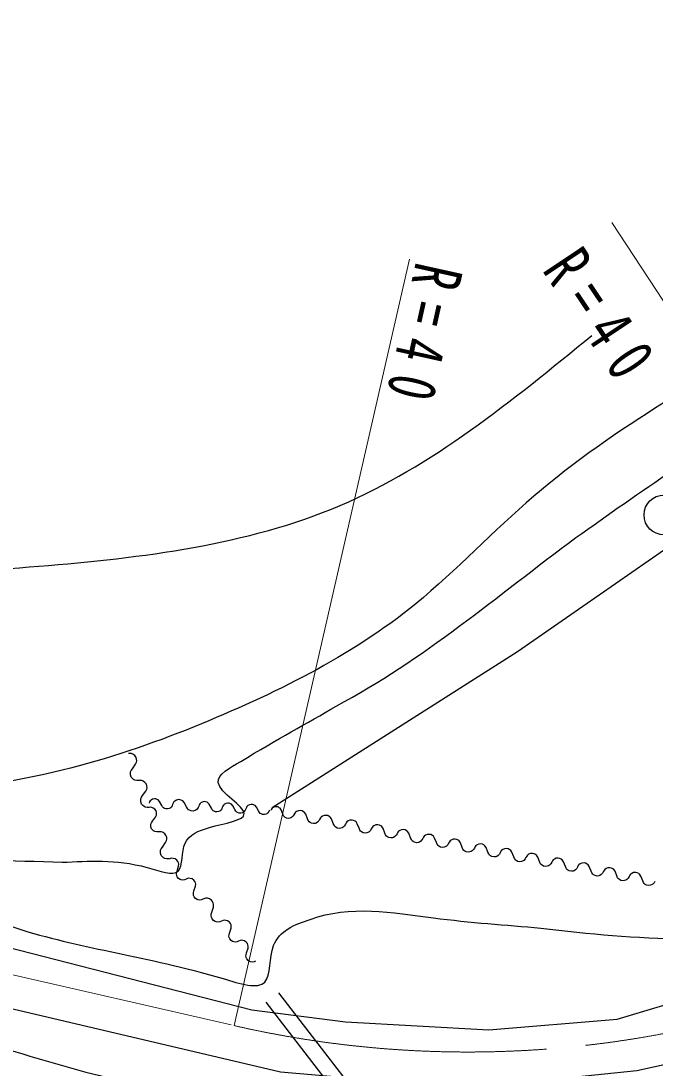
# Model space of a CAD drawing. Units: millimetres, scale not verified. Extents: x 40000 to 680000, y 20000 to 380000.
# Drawn here: x 387058 to 411245, y 285962 to 325908 of the extents above; entities that cross this region are included whole.
import ezdxf

# ---------------------------------------------------------------- set-up
doc = ezdxf.new("R2010")
doc.units = ezdxf.units.MM
doc.header["$LTSCALE"] = 1000
doc.linetypes.add('CHAIN', pattern=[18.5, 12, -1.5, 3.5, -1.5])
for name, color, linetype, lineweight in [('M-BGD', 7, 'Continuous', 25), ('M-BMK', 2, 'CHAIN', 13), ('M-STR-HTXT', 7, 'Continuous', 13)]:
    doc.layers.add(name, color=color, linetype=linetype, lineweight=lineweight)
doc.styles.add('ＭＳ ゴシック', font='')
doc.styles.get('ＭＳ ゴシック').set_extended_font_data('MS Gothic')

msp = doc.modelspace()

# ---------------------------------------------------------------- linework, layer by layer
at = {"layer": 'M-BGD'}
for p, q in [((400042, 284752), (396894, 288837)), ((399567, 284386), (396418, 288470))]:
    msp.add_line(p, q, dxfattribs=at)
for points in [[(396638, 295896), (405998, 301853), (421570, 312660), (430250, 319808), (434818, 323986)], [(374224, 293034), (378922, 292268), (383723, 291298), (395861, 288182), (399436, 287723), (404901, 287416), (409804, 287825), (416085, 289714), (423525, 293392), (430675, 298090), (436497, 302594), (438591, 304841), (442932, 311225), (446156, 316935)], [(448855, 315257), (445486, 309642), (440481, 302390), (434301, 297553), (426487, 292088), (420512, 288820), (415864, 287032), (410553, 285858), (406110, 285398), (401092, 285449), (396955, 285806), (383064, 289075), (377497, 290403), (374075, 290863), (362622, 292037), (359864, 292139), (350110, 292854), (346432, 292293), (341938, 290965), (341734, 288769), (342245, 285194)], [(391550, 296934), (391481, 296931), (391404, 296949), (391347, 296974), (391310, 297007), (391266, 297061), (391235, 297143), (391232, 297213), (391237, 297261), (391262, 297318), (391308, 297383), (391433, 297549), (391471, 297634), (391475, 297683), (391472, 297752), (391449, 297814), (391397, 297888), (391332, 297934), (391275, 297960), (391226, 297964), (391157, 297961)], [(391944, 295907), (391875, 295904), (391797, 295921), (391740, 295947), (391704, 295980), (391660, 296034), (391629, 296116), (391625, 296185), (391630, 296234), (391656, 296291), (391701, 296356), (391826, 296522), (391864, 296607), (391869, 296656), (391866, 296725), (391843, 296787), (391790, 296861), (391726, 296907), (391669, 296932), (391620, 296937), (391550, 296934)], [(392843, 296014), (392821, 295962), (392782, 295910), (392744, 295876), (392707, 295860), (392652, 295845), (392581, 295849), (392528, 295870), (392493, 295890), (392459, 295928), (392426, 295984), (392345, 296133), (392294, 296190), (392259, 296210), (392206, 296232), (392152, 296235), (392079, 296221), (392023, 296188), (391985, 296154), (391965, 296119), (391944, 296066)], [(393841, 295957), (393817, 295898), (393774, 295840), (393732, 295803), (393691, 295785), (393630, 295768), (393550, 295773), (393491, 295796), (393452, 295819), (393415, 295861), (393378, 295923), (393288, 296089), (393231, 296152), (393192, 296174), (393134, 296198), (393074, 296201), (392993, 296186), (392931, 296150), (392888, 296112), (392866, 296073), (392843, 296014)], [(394739, 295904), (394718, 295852), (394679, 295800), (394641, 295766), (394604, 295750), (394549, 295735), (394477, 295739), (394425, 295760), (394390, 295780), (394356, 295818), (394323, 295874), (394241, 296023), (394191, 296080), (394156, 296101), (394103, 296122), (394049, 296125), (393976, 296111), (393920, 296078), (393882, 296044), (393862, 296009), (393841, 295957)], [(395638, 295852), (395617, 295799), (395578, 295748), (395540, 295714), (395503, 295698), (395448, 295683), (395376, 295687), (395323, 295708), (395288, 295728), (395254, 295766), (395221, 295822), (395140, 295971), (395089, 296028), (395054, 296048), (395001, 296070), (394947, 296073), (394875, 296059), (394819, 296026), (394781, 295992), (394760, 295957), (394739, 295904)], [(396536, 295800), (396515, 295747), (396476, 295696), (396438, 295662), (396401, 295646), (396346, 295631), (396274, 295635), (396222, 295656), (396187, 295676), (396153, 295714), (396120, 295770), (396038, 295919), (395988, 295976), (395953, 295996), (395900, 296017), (395846, 296021), (395773, 296007), (395717, 295974), (395679, 295940), (395659, 295905), (395638, 295852)], [(392302, 294973), (392239, 294971), (392169, 294986), (392117, 295009), (392084, 295040), (392044, 295088), (392015, 295163), (392012, 295226), (392017, 295271), (392040, 295323), (392081, 295381), (392195, 295532), (392230, 295610), (392234, 295654), (392231, 295717), (392210, 295773), (392162, 295841), (392104, 295882), (392052, 295906), (392007, 295910), (391944, 295907)], [(397469, 295628), (397442, 295578), (397396, 295532), (397354, 295503), (397316, 295492), (397259, 295484), (397189, 295497), (397139, 295524), (397107, 295548), (397078, 295590), (397052, 295650), (396990, 295808), (396947, 295871), (396914, 295895), (396865, 295923), (396811, 295932), (396737, 295928), (396678, 295902), (396636, 295873), (396612, 295841), (396584, 295791)], [(398452, 295446), (398422, 295391), (398372, 295339), (398325, 295307), (398282, 295295), (398219, 295286), (398141, 295301), (398085, 295331), (398050, 295358), (398018, 295405), (397989, 295471), (397920, 295646), (397872, 295716), (397836, 295743), (397781, 295774), (397722, 295785), (397639, 295780), (397573, 295751), (397527, 295719), (397500, 295683), (397469, 295628)], [(399436, 295265), (399405, 295209), (399355, 295158), (399308, 295126), (399266, 295113), (399203, 295104), (399124, 295119), (399069, 295149), (399033, 295176), (399001, 295223), (398973, 295289), (398903, 295465), (398855, 295535), (398820, 295562), (398764, 295592), (398705, 295603), (398623, 295598), (398557, 295570), (398510, 295537), (398483, 295502), (398452, 295446)], [(400419, 295083), (400389, 295028), (400338, 294976), (400292, 294944), (400249, 294932), (400186, 294923), (400108, 294937), (400052, 294968), (400016, 294995), (399984, 295041), (399956, 295108), (399887, 295283), (399839, 295353), (399803, 295380), (399748, 295411), (399689, 295421), (399606, 295416), (399540, 295388), (399493, 295356), (399466, 295320), (399436, 295265)], [(401403, 294902), (401372, 294846), (401322, 294794), (401275, 294762), (401232, 294750), (401170, 294741), (401091, 294756), (401036, 294786), (401000, 294813), (400968, 294860), (400939, 294926), (400870, 295102), (400822, 295171), (400786, 295198), (400731, 295229), (400672, 295240), (400590, 295235), (400523, 295206), (400477, 295174), (400450, 295139), (400419, 295083)], [(392696, 293946), (392626, 293943), (392549, 293961), (392492, 293986), (392456, 294019), (392412, 294073), (392380, 294155), (392377, 294225), (392382, 294274), (392407, 294330), (392453, 294395), (392578, 294561), (392616, 294646), (392621, 294695), (392618, 294764), (392594, 294826), (392542, 294900), (392477, 294946), (392421, 294972), (392372, 294976), (392302, 294973)], [(402386, 294720), (402355, 294665), (402305, 294613), (402259, 294581), (402216, 294568), (402153, 294560), (402074, 294574), (402019, 294605), (401983, 294632), (401951, 294678), (401923, 294744), (401853, 294920), (401805, 294990), (401770, 295017), (401714, 295047), (401655, 295058), (401573, 295053), (401507, 295025), (401460, 294993), (401433, 294957), (401403, 294902)], [(403369, 294538), (403339, 294483), (403289, 294431), (403242, 294399), (403199, 294387), (403136, 294378), (403058, 294392), (403002, 294423), (402967, 294450), (402935, 294497), (402906, 294563), (402837, 294738), (402789, 294808), (402753, 294835), (402698, 294866), (402639, 294877), (402556, 294871), (402490, 294843), (402443, 294811), (402417, 294775), (402386, 294720)], [(404353, 294357), (404322, 294301), (404272, 294250), (404225, 294218), (404182, 294205), (404120, 294196), (404041, 294211), (403986, 294241), (403950, 294268), (403918, 294315), (403889, 294381), (403820, 294557), (403772, 294627), (403736, 294654), (403681, 294684), (403622, 294695), (403540, 294690), (403473, 294661), (403427, 294629), (403400, 294594), (403369, 294538)], [(405336, 294175), (405306, 294120), (405255, 294068), (405209, 294036), (405166, 294023), (405103, 294015), (405024, 294029), (404969, 294060), (404933, 294087), (404901, 294133), (404873, 294200), (404804, 294375), (404755, 294445), (404720, 294472), (404664, 294503), (404605, 294513), (404523, 294508), (404457, 294480), (404410, 294448), (404383, 294412), (404353, 294357)], [(406319, 293993), (406289, 293938), (406239, 293886), (406192, 293854), (406149, 293842), (406086, 293833), (406008, 293848), (405952, 293878), (405917, 293905), (405885, 293952), (405856, 294018), (405787, 294193), (405739, 294263), (405703, 294290), (405648, 294321), (405589, 294332), (405506, 294327), (405440, 294298), (405394, 294266), (405367, 294230), (405336, 294175)], [(407303, 293812), (407272, 293756), (407222, 293705), (407175, 293673), (407132, 293660), (407070, 293651), (406991, 293666), (406936, 293697), (406900, 293724), (406868, 293770), (406840, 293836), (406770, 294012), (406722, 294082), (406686, 294109), (406631, 294139), (406572, 294150), (406490, 294145), (406424, 294117), (406377, 294085), (406350, 294049), (406319, 293993)], [(393356, 293167), (393297, 293144), (393226, 293136), (393169, 293140), (393128, 293158), (393074, 293191), (393022, 293252), (392999, 293310), (392988, 293354), (392993, 293410), (393013, 293479), (393070, 293659), (393077, 293744), (393067, 293787), (393043, 293846), (393004, 293892), (392937, 293940), (392868, 293960), (392812, 293964), (392768, 293954), (392709, 293930)], [(408286, 293630), (408256, 293575), (408205, 293523), (408159, 293491), (408116, 293479), (408053, 293470), (407975, 293484), (407919, 293515), (407883, 293542), (407851, 293589), (407823, 293655), (407754, 293830), (407706, 293900), (407670, 293927), (407614, 293958), (407555, 293969), (407473, 293963), (407407, 293935), (407360, 293903), (407333, 293867), (407303, 293812)], [(409270, 293449), (409239, 293393), (409189, 293342), (409142, 293309), (409099, 293297), (409037, 293288), (408958, 293303), (408903, 293333), (408867, 293360), (408835, 293407), (408806, 293473), (408737, 293649), (408689, 293719), (408653, 293745), (408598, 293776), (408539, 293787), (408457, 293782), (408390, 293753), (408344, 293721), (408317, 293686), (408286, 293630)], [(410253, 293267), (410222, 293212), (410172, 293160), (410126, 293128), (410083, 293115), (410020, 293107), (409941, 293121), (409886, 293152), (409850, 293179), (409818, 293225), (409790, 293292), (409720, 293467), (409672, 293537), (409637, 293564), (409581, 293594), (409522, 293605), (409440, 293600), (409374, 293572), (409327, 293540), (409300, 293504), (409270, 293449)], [(411236, 293085), (411206, 293030), (411156, 292978), (411109, 292946), (411066, 292934), (411003, 292925), (410925, 292940), (410869, 292970), (410834, 292997), (410801, 293044), (410773, 293110), (410704, 293285), (410656, 293355), (410620, 293382), (410565, 293413), (410506, 293424), (410423, 293419), (410357, 293390), (410310, 293358), (410283, 293322), (410253, 293267)], [(394002, 292404), (393944, 292381), (393872, 292373), (393816, 292377), (393775, 292395), (393721, 292428), (393669, 292489), (393645, 292547), (393635, 292591), (393639, 292647), (393659, 292717), (393717, 292896), (393724, 292981), (393713, 293024), (393690, 293083), (393651, 293129), (393584, 293177), (393514, 293197), (393458, 293201), (393415, 293191), (393356, 293167)], [(394714, 291565), (394649, 291539), (394570, 291530), (394508, 291535), (394463, 291555), (394404, 291591), (394347, 291658), (394321, 291723), (394309, 291770), (394314, 291832), (394336, 291909), (394399, 292106), (394407, 292199), (394395, 292247), (394369, 292312), (394327, 292362), (394253, 292415), (394177, 292437), (394115, 292442), (394067, 292430), (394002, 292404)], [(395360, 290802), (395301, 290779), (395230, 290771), (395173, 290775), (395132, 290793), (395078, 290826), (395027, 290887), (395003, 290945), (394992, 290989), (394997, 291045), (395017, 291114), (395074, 291294), (395081, 291379), (395071, 291422), (395047, 291481), (395008, 291527), (394941, 291575), (394872, 291595), (394816, 291599), (394772, 291589), (394714, 291565)], [(396007, 290039), (395948, 290016), (395876, 290008), (395820, 290012), (395779, 290030), (395725, 290063), (395673, 290124), (395650, 290182), (395639, 290226), (395644, 290282), (395663, 290352), (395721, 290531), (395728, 290616), (395717, 290659), (395694, 290718), (395655, 290764), (395588, 290812), (395519, 290832), (395462, 290836), (395419, 290826), (395360, 290802)]]:
    msp.add_lwpolyline(points, dxfattribs=at)
msp.add_circle((411587, 307063), 760, dxfattribs=at)
for points, knots in [([(431727, 325908), (430726, 324992), (429725, 324075), (428605, 323337), (427365, 322519), (425979, 321920), (424698, 321152), (423535, 320453), (422459, 319615), (421454, 318702), (420688, 318011), (419970, 317266), (419203, 316583), (416918, 314526), (414191, 313020), (411588, 311352), (409860, 310252), (408166, 309110), (406621, 307776), (405074, 306465), (403686, 304960), (402119, 303671), (399627, 301644), (396674, 300206), (393665, 298979), (392023, 298319), (390357, 297752), (388632, 297323), (386631, 296836), (384564, 296516), (382540, 296661), (380354, 296806), (378217, 297439), (376117, 298184), (374197, 298874), (372315, 299642), (370357, 299972), (367905, 300420), (365329, 300149), (362808, 299839), (360971, 299628), (359161, 299393), (357334, 299243), (355727, 299085), (354110, 298997), (352500, 299111), (351571, 299177), (350645, 299310), (349719, 299310), (348924, 299309), (348129, 299210), (347335, 299111)], [0, 0, 0, 0, 1, 1, 1, 2, 2, 2, 3, 3, 3, 4, 4, 4, 5, 5, 5, 6, 6, 6, 7, 7, 7, 8, 8, 8, 9, 9, 9, 10, 10, 10, 11, 11, 11, 12, 12, 12, 13, 13, 13, 14, 14, 14, 15, 15, 15, 16, 16, 16, 17, 17, 17, 17]), ([(347534, 298581), (349514, 297647), (351495, 296712), (353559, 296529), (355478, 296358), (357469, 296836), (359452, 297058), (362428, 297392), (365386, 297152), (368325, 296793), (370772, 296549), (373203, 296182), (375609, 295668), (378060, 295131), (380483, 294449), (382959, 294145), (384830, 293904), (386732, 293881), (388625, 293814), (389657, 293850), (390635, 293949), (391870, 293615), (392342, 293478), (392858, 293273), (393062, 293483), (393246, 293675), (393169, 294210), (393327, 294542), (393472, 294879), (393828, 295020), (394254, 295138), (394817, 295308), (395586, 295400), (395578, 295668), (395577, 295951), (394636, 296453), (394585, 296860), (394555, 297163), (395020, 297418), (395446, 297654), (396846, 298530), (397961, 299104), (399088, 299773), (402397, 301531), (405228, 303984), (408225, 306196), (410678, 307957), (413183, 309638), (415708, 311295), (418674, 313276), (421662, 315223), (424552, 317320), (426650, 318842), (428697, 320444), (430578, 322220), (431508, 323098), (432397, 324018), (433286, 324939)], [0, 0, 0, 0, 1, 1, 1, 2, 2, 2, 3, 3, 3, 4, 4, 4, 5, 5, 5, 6, 6, 6, 7, 7, 7, 8, 8, 8, 9, 9, 9, 10, 10, 10, 11, 11, 11, 12, 12, 12, 13, 13, 13, 14, 14, 14, 15, 15, 15, 16, 16, 16, 17, 17, 17, 18, 18, 18, 19, 19, 19, 19]), ([(377759, 292556), (378155, 292630), (378551, 292705), (378951, 292754), (379806, 292861), (380679, 292854), (381534, 292754), (383442, 292533), (385260, 291850), (387096, 291231), (389516, 290495), (391720, 290255), (394777, 289377), (395415, 289179), (396096, 288954), (396366, 289245), (396607, 289503), (396519, 290171), (396697, 290635), (396912, 291190), (397504, 291456), (398088, 291629), (399623, 292193), (401218, 291900), (402789, 291695), (404205, 291502), (405538, 291428), (406894, 291298), (408716, 291086), (410529, 290905), (412390, 290900), (415017, 290876), (417752, 291209), (420005, 292423), (421505, 293238), (422787, 294451), (424148, 295535), (426227, 297220), (428458, 298601), (430638, 300104), (432825, 301667), (434977, 303301), (436862, 305203), (439009, 307369), (440810, 309883), (442424, 312487), (443437, 314120), (444376, 315789), (445315, 317458)], [0, 0, 0, 0, 1, 1, 1, 2, 2, 2, 3, 3, 3, 4, 4, 4, 5, 5, 5, 6, 6, 6, 7, 7, 7, 8, 8, 8, 9, 9, 9, 10, 10, 10, 11, 11, 11, 12, 12, 12, 13, 13, 13, 14, 14, 14, 15, 15, 15, 16, 16, 16, 16]), ([(348207, 305306), (351998, 305623), (355790, 305941), (359596, 306365), (361319, 306557), (363045, 306771), (364761, 306762), (368550, 306743), (372286, 305637), (376083, 305107), (379933, 304611), (383810, 304783), (387737, 305107), (391689, 305433), (395692, 305914), (399234, 307425), (402734, 308917), (405784, 311415), (408835, 313914)], [0, 0, 0, 0, 1, 1, 1, 2, 2, 2, 3, 3, 3, 4, 4, 4, 5, 5, 5, 6, 6, 6, 6]), ([(376716, 289314), (377527, 289138), (378339, 288961), (379146, 288769), (381299, 288256), (383424, 287629), (385542, 286984), (388372, 286122), (391188, 285226), (394169, 284901), (395807, 284752), (397506, 284806), (398948, 284108), (399466, 283884), (399939, 283577), (400535, 283265), (401005, 283008), (401562, 282722), (401873, 282918), (402201, 283125), (402255, 283876), (402568, 284207), (402902, 284555), (403519, 284439), (404105, 284356), (406182, 284195), (407941, 284269), (409757, 284455), (413134, 284617), (416467, 285472), (419673, 286637), (424253, 288260), (428567, 290592), (432485, 293429), (435794, 295881), (438800, 298667), (441855, 301412), (444657, 303928), (447499, 306410), (450056, 309165), (451097, 310288), (452091, 311457), (453086, 312625)], [0, 0, 0, 0, 1, 1, 1, 2, 2, 2, 3, 3, 3, 4, 4, 4, 5, 5, 5, 6, 6, 6, 7, 7, 7, 8, 8, 8, 9, 9, 9, 10, 10, 10, 11, 11, 11, 12, 12, 12, 13, 13, 13, 14, 14, 14, 14]), ([(355744, 269464), (356556, 270266), (357369, 271069), (357925, 272042), (358810, 273588), (359050, 275565), (360405, 276802), (361320, 277637), (362744, 278135), (363181, 279132), (363509, 279882), (363302, 280895), (363330, 281859), (363402, 283289), (364009, 284563), (364867, 285726), (365322, 286371), (365876, 286972), (366553, 287263), (367268, 287565), (368110, 287521), (368933, 287511), (370464, 287491), (371905, 287605), (373345, 287462), (374832, 287275), (376288, 286881), (377758, 286569), (379686, 286165), (381640, 285937), (383559, 285528), (386679, 284805), (389695, 283577), (392881, 283198), (394078, 283082), (395302, 283098), (396450, 282801), (398040, 282456), (399295, 281680), (401309, 280917), (402121, 280592), (403068, 280246), (403312, 280719), (403456, 281000), (403348, 281579), (403510, 281909), (403723, 282333), (404379, 282350), (404998, 282355), (407618, 282506), (409672, 282233), (411840, 282355), (414776, 282379), (417626, 283288), (420368, 284388), (425172, 286172), (429615, 288775), (433824, 291676), (438524, 295036), (442858, 298753), (447409, 302287), (450026, 304318), (452714, 306290), (454965, 308701), (455504, 309278), (456017, 309881), (456531, 310483)], [0, 0, 0, 0, 1, 1, 1, 2, 2, 2, 3, 3, 3, 4, 4, 4, 5, 5, 5, 6, 6, 6, 7, 7, 7, 8, 8, 8, 9, 9, 9, 10, 10, 10, 11, 11, 11, 12, 12, 12, 13, 13, 13, 14, 14, 14, 15, 15, 15, 16, 16, 16, 17, 17, 17, 18, 18, 18, 19, 19, 19, 20, 20, 20, 21, 21, 21, 22, 22, 22, 22]), ([(363980, 276999), (364927, 277976), (365874, 278954), (366508, 280123), (366977, 280988), (367275, 281957), (367798, 282800), (368808, 284431), (370659, 285587), (372557, 286023), (374445, 286472), (376411, 286171), (378328, 285775), (382357, 284899), (386008, 283651), (389732, 282354), (393246, 281113), (396807, 280080), (399995, 278189), (400983, 277672), (401916, 277129), (403088, 276454), (403865, 276002), (404740, 275492), (405369, 275809), (405705, 275966), (405983, 276340), (406163, 276751), (406517, 277555), (406486, 278506), (406956, 279032), (407387, 279546), (408260, 279667), (409088, 279726), (411293, 279935), (413259, 279621), (415236, 279776), (418109, 279905), (420832, 281129), (423467, 282404), (426881, 283972), (430108, 285796), (433303, 287709), (436998, 290005), (440624, 292359), (444112, 294948), (447790, 297678), (451313, 300669), (454345, 304089), (455811, 305743), (457161, 307497), (458512, 309251)], [0, 0, 0, 0, 1, 1, 1, 2, 2, 2, 3, 3, 3, 4, 4, 4, 5, 5, 5, 6, 6, 6, 7, 7, 7, 8, 8, 8, 9, 9, 9, 10, 10, 10, 11, 11, 11, 12, 12, 12, 13, 13, 13, 14, 14, 14, 15, 15, 15, 16, 16, 16, 17, 17, 17, 17]), ([(378327, 264736), (379455, 265389), (380582, 266041), (381352, 267017), (382164, 268046), (382578, 269435), (382542, 270834), (382522, 271598), (382369, 272365), (382591, 273016), (382822, 273702), (383484, 274249), (383881, 274900), (384502, 275876), (384588, 277017), (384674, 278321), (384733, 279074), (384766, 279886), (385170, 280305), (385655, 280816), (386708, 280732), (387649, 280602), (389357, 280376), (390704, 279985), (392062, 279462), (394706, 278384), (397178, 277173), (399667, 275842), (400967, 275178), (402237, 274583), (403782, 273958), (405143, 273377), (406750, 272737), (407649, 273363), (408411, 273883), (408669, 275295), (409385, 276189), (409902, 276836), (410647, 277223), (411418, 277429), (412742, 277838), (414187, 277606), (415582, 277677), (417659, 277767), (419576, 278566), (421502, 279313), (424644, 280413), (427756, 281557), (430674, 283081), (433665, 284687), (436452, 286649), (439252, 288585), (443232, 291388), (447201, 294151), (451121, 297032), (453340, 298663), (455544, 300332), (457517, 302238), (459095, 303761), (460525, 305435), (461956, 307109)], [0, 0, 0, 0, 1, 1, 1, 2, 2, 2, 3, 3, 3, 4, 4, 4, 5, 5, 5, 6, 6, 6, 7, 7, 7, 8, 8, 8, 9, 9, 9, 10, 10, 10, 11, 11, 11, 12, 12, 12, 13, 13, 13, 14, 14, 14, 15, 15, 15, 16, 16, 16, 17, 17, 17, 18, 18, 18, 19, 19, 19, 20, 20, 20, 20]), ([(388246, 271008), (388243, 272180), (388240, 273351), (388891, 274033), (389373, 274538), (390216, 274775), (391023, 274876), (392463, 275056), (393792, 274805), (395088, 274429), (398028, 273645), (400505, 272876), (403369, 270810), (404994, 269594), (406740, 268004), (407930, 268579), (408673, 268922), (409213, 270098), (409814, 271107), (410704, 272591), (411719, 273745), (412987, 274529), (414741, 275727), (417029, 276048), (419204, 276561), (422133, 277256), (424848, 278293), (427485, 279536), (431113, 281146), (434484, 283308), (437897, 285387), (442244, 288055), (446624, 290622), (450807, 293518), (453469, 295362), (456051, 297338), (458443, 299518), (460540, 301429), (462490, 303496), (464441, 305564)], [0, 0, 0, 0, 1, 1, 1, 2, 2, 2, 3, 3, 3, 4, 4, 4, 5, 5, 5, 6, 6, 6, 7, 7, 7, 8, 8, 8, 9, 9, 9, 10, 10, 10, 11, 11, 11, 12, 12, 12, 13, 13, 13, 13])]:
    msp.add_open_spline(points, degree=3, knots=knots, dxfattribs=at)
at = {"layer": 'M-BMK'}
msp.add_line((383382, 290281), (395188, 287581), dxfattribs=at)
msp.add_arc((404106, 326574), 40000, 257.1174, 303.2749, dxfattribs=at)
at = {"layer": 'M-STR-HTXT'}
for p, q in [((426052, 293132), (409592, 318213)), ((401876, 316826), (395188, 287581))]:
    msp.add_line(p, q, dxfattribs=at)

# ---------------------------------------------------------------- texts
at = {"layer": 'M-STR-HTXT', "char_height": 1833, "attachment_point": 7, "style": 'ＭＳ ゴシック'}
for insert, rotation in [((406889, 316395), 303.7), ((402104, 316776), 257.5)]:
    msp.add_mtext('\\T1.65;\\W0.7;R=40', dxfattribs=dict(at, insert=insert, rotation=rotation))

doc.saveas('drawing.dxf')
